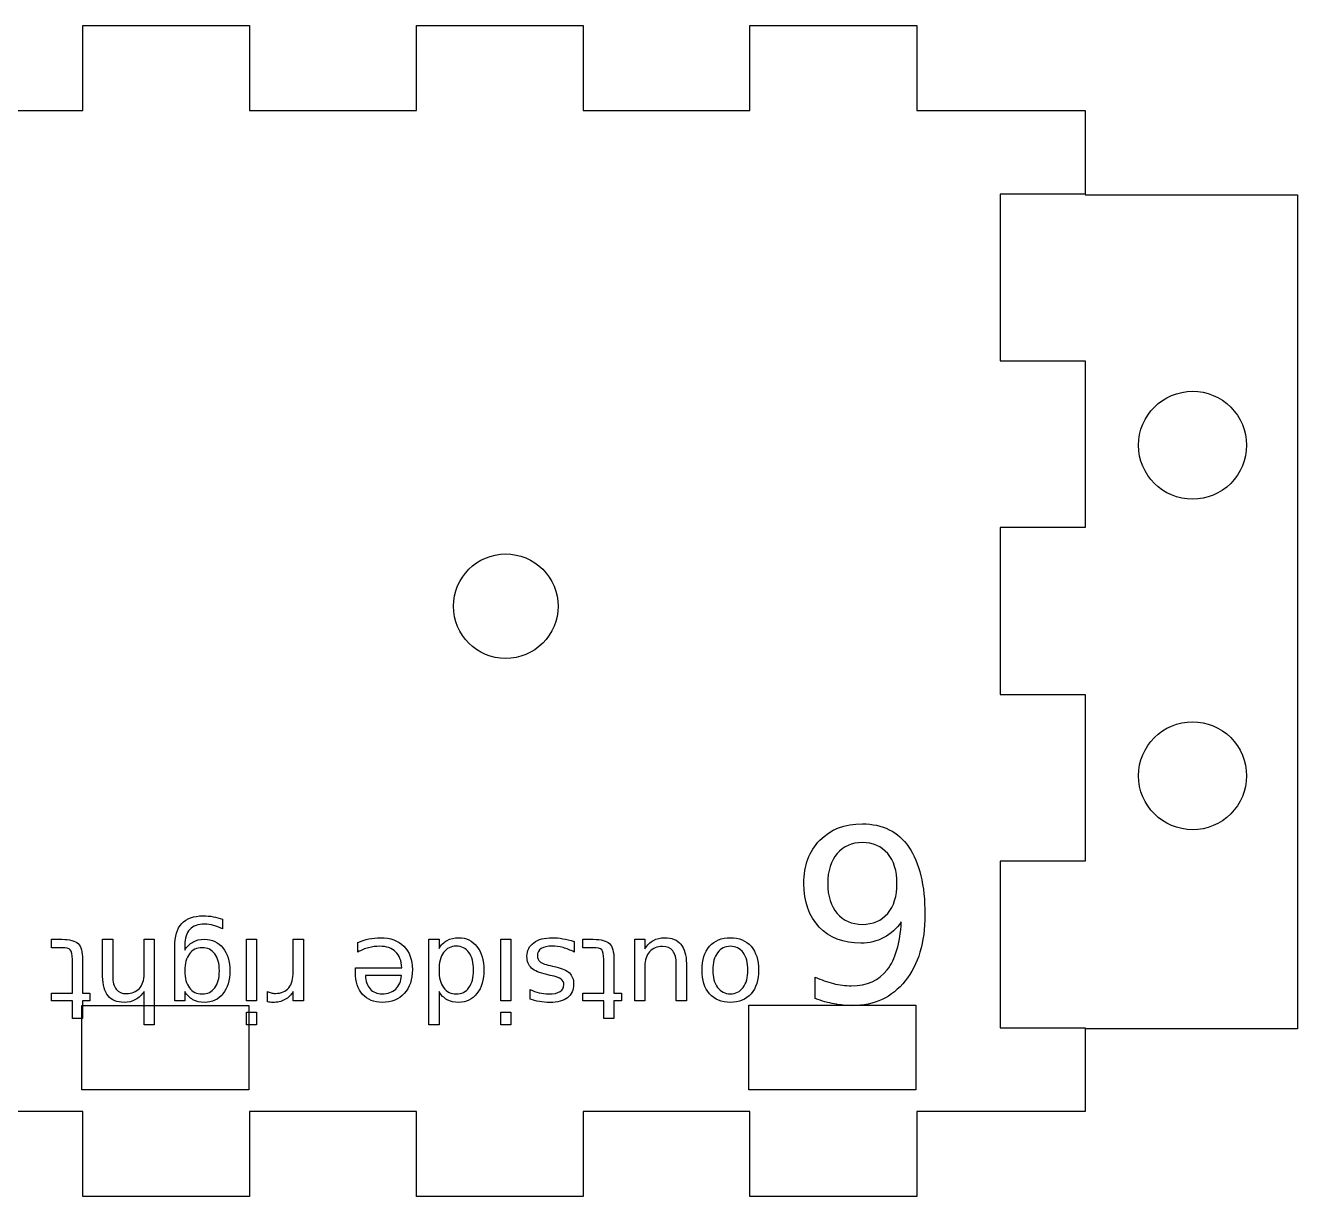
# Model space of a CAD drawing. Extents: x 81 to 232, y 87 to 299.
# Drawn here: x 172.5 to 232.2, y 137.5 to 192.5 of the extents above; entities that cross this region are included whole.
import ezdxf

# ---------------------------------------------------------------- set-up
doc = ezdxf.new("R2010")
doc.units = 0
doc.layers.add('Layer_1', color=7, linetype='CONTINUOUS')

msp = doc.modelspace()

# ---------------------------------------------------------------- linework, layer by layer
at = {"layer": 'Layer_1', "color": 5}
for p, q in [((175.179629, 188.533334), (175.179629, 192.533335)), ((175.179629, 192.533335), (183.012963, 192.533335)), ((183.012963, 192.533335), (183.012963, 188.533334)), ((190.846295, 188.533334), (190.846295, 192.533335)), ((190.846295, 192.533335), (198.67963, 192.533335)), ((198.67963, 192.533335), (198.67963, 188.533334)), ((206.512964, 188.533334), (206.512964, 192.533335)), ((206.512964, 192.533335), (214.346296, 192.533335)), ((214.346296, 192.533335), (214.346296, 188.533334)), ((171.262963, 188.533334), (175.179629, 188.533334)), ((183.012963, 188.533334), (190.846295, 188.533334)), ((198.67963, 188.533334), (206.512964, 188.533334)), ((214.346296, 188.533334), (222.262962, 188.533334)), ((222.262962, 188.533334), (222.262962, 184.616665)), ((222.262962, 184.616665), (218.262962, 184.616665)), ((218.262962, 184.616665), (218.262962, 176.783334)), ((222.262954, 184.585795), (232.234573, 184.585795)), ((232.234573, 184.585795), (232.234573, 145.414178)), ((218.262962, 176.783334), (222.262962, 176.783334)), ((222.262962, 176.783334), (222.262962, 168.949999)), ((222.262962, 168.949999), (218.262962, 168.949999)), ((218.262962, 168.949999), (218.262962, 161.116667)), ((197.500452, 165.256804), (197.500452, 165.256804)), ((218.262962, 161.116667), (222.262962, 161.116667)), ((222.262962, 161.116667), (222.262962, 153.283333)), ((222.262962, 153.283333), (218.262962, 153.283333)), ((218.262962, 153.283333), (218.262962, 145.450001)), ((175.136048, 142.540049), (175.136048, 146.511951)), ((175.136048, 146.511951), (182.981953, 146.511951)), ((182.981953, 146.511951), (182.981953, 142.540049)), ((206.462712, 142.546628), (206.462712, 146.51853)), ((206.462712, 146.51853), (214.308616, 146.51853)), ((214.308616, 146.51853), (214.308616, 142.546628)), ((218.262962, 145.450001), (222.262962, 145.450001)), ((232.234573, 145.414178), (222.262954, 145.414178)), ((222.262962, 145.450001), (222.262962, 141.533332)), ((182.981953, 142.540049), (175.136048, 142.540049)), ((214.308616, 142.546628), (206.462712, 142.546628)), ((175.179629, 141.533332), (171.262963, 141.533332)), ((175.179629, 137.533332), (175.179629, 141.533332)), ((190.846295, 141.533332), (183.012963, 141.533332)), ((183.012963, 141.533332), (183.012963, 137.533332)), ((190.846295, 137.533332), (190.846295, 141.533332)), ((206.512964, 141.533332), (198.67963, 141.533332)), ((198.67963, 141.533332), (198.67963, 137.533332)), ((206.512964, 137.533332), (206.512964, 141.533332)), ((222.262962, 141.533332), (214.346296, 141.533332)), ((214.346296, 141.533332), (214.346296, 137.533332)), ((183.012963, 137.533332), (175.179629, 137.533332)), ((198.67963, 137.533332), (190.846295, 137.533332)), ((214.346296, 137.533332), (206.512964, 137.533332))]:
    msp.add_line(p, q, dxfattribs=at)
at = {"layer": 'Layer_1', "color": 2}
for p, q in [((229.83803, 172.818051), (229.83803, 172.818051)), ((229.83803, 157.295829), (229.83803, 157.295829))]:
    msp.add_line(p, q, dxfattribs=at)
at = {"layer": 'Layer_1', "color": 7}
for p, q in [((181.736038, 150.563133), (181.736038, 150.10063)), ((211.794225, 150.317791), (211.794225, 150.317791)), ((173.710687, 149.216961), (173.710687, 149.614872)), ((173.710687, 149.614872), (174.199031, 149.614872)), ((176.113643, 147.868207), (176.113643, 149.614872)), ((176.113643, 149.614872), (176.589066, 149.614872)), ((176.589066, 149.614872), (176.589066, 147.883709)), ((178.059261, 147.979312), (178.059261, 149.614872)), ((178.059261, 149.614872), (178.537269, 149.614872)), ((178.537269, 149.614872), (178.537269, 145.594444)), ((182.870337, 146.72099), (182.870337, 149.614872)), ((182.870337, 149.614872), (183.34576, 149.614872)), ((183.34576, 149.614872), (183.34576, 146.72099)), ((185.066584, 148.090414), (185.066584, 149.614872)), ((185.066584, 149.614872), (185.544593, 149.614872)), ((185.544593, 149.614872), (185.544593, 146.72099)), ((188.092241, 149.018008), (188.092241, 149.467594)), ((191.435705, 145.594444), (191.435705, 149.614872)), ((191.435705, 149.614872), (191.911128, 149.614872)), ((191.911128, 149.614872), (191.911128, 149.180788)), ((194.807592, 146.72099), (194.807592, 149.614872)), ((194.807592, 149.614872), (195.283015, 149.614872)), ((195.283015, 149.614872), (195.283015, 146.72099)), ((198.254411, 149.508934), (198.254411, 149.018008)), ((198.670407, 149.216961), (198.670407, 149.614872)), ((198.670407, 149.614872), (199.158747, 149.614872)), ((201.104365, 146.72099), (201.104365, 149.614872)), ((201.104365, 149.614872), (201.579788, 149.614872)), ((201.579788, 149.614872), (201.579788, 149.170453)), ((174.199031, 149.216961), (173.710687, 149.216961)), ((179.49845, 146.72099), (179.49845, 149.255718)), ((179.49845, 149.255718), (179.49845, 149.255718)), ((179.973873, 149.340986), (179.973873, 149.105858)), ((199.158747, 149.216961), (198.670407, 149.216961)), ((174.689956, 147.090476), (174.689956, 148.66144)), ((175.167965, 148.66144), (175.167965, 147.090476)), ((187.981136, 148.049075), (187.981136, 148.281617)), ((187.981136, 148.281617), (190.167048, 148.281617)), ((197.2338, 148.35655), (197.399165, 148.317792)), ((199.649673, 147.090476), (199.649673, 148.66144)), ((200.127681, 148.66144), (200.127681, 147.090476)), ((201.579788, 148.361717), (201.579788, 146.72099)), ((203.052567, 146.72099), (203.052567, 148.454735)), ((203.52799, 148.472823), (203.52799, 146.72099)), ((203.52799, 148.472823), (203.52799, 148.472823)), ((176.113643, 147.868207), (176.113643, 147.868207)), ((179.973873, 148.13434), (179.973873, 148.13434)), ((187.981136, 148.049075), (187.981136, 148.049075)), ((190.151546, 147.912132), (188.456559, 147.909592)), ((188.456559, 147.909592), (188.456559, 147.90955)), ((193.531185, 148.170515), (193.531185, 148.170515)), ((197.1382, 147.922467), (196.97542, 147.958642)), ((209.58385, 146.828599), (209.58385, 147.842835)), ((173.710687, 146.72099), (173.710687, 147.090476)), ((173.710687, 147.090476), (174.689956, 147.090476)), ((175.167965, 147.090476), (175.51678, 147.090476)), ((175.51678, 147.090476), (175.51678, 146.72099)), ((178.059261, 145.594444), (178.059261, 147.170576)), ((179.973873, 147.160241), (179.973873, 146.72099)), ((183.849648, 147.165423), (183.849605, 147.165409)), ((183.852188, 146.677079), (183.849648, 147.165423)), ((185.066584, 146.72099), (185.066584, 147.170576)), ((191.911128, 147.160241), (191.911128, 145.594444)), ((191.911128, 147.160241), (191.911128, 147.160241)), ((196.197688, 146.806255), (196.197688, 147.255841)), ((198.670407, 146.72099), (198.670407, 147.090476)), ((198.670407, 147.090476), (199.649673, 147.090476)), ((200.127681, 147.090476), (200.476496, 147.090476)), ((200.476496, 147.090476), (200.476496, 146.72099)), ((205.592463, 147.054303), (205.592463, 147.054303)), ((174.689956, 146.72099), (173.710687, 146.72099)), ((174.689956, 145.899334), (174.689956, 146.72099)), ((175.51678, 146.72099), (175.167965, 146.72099)), ((175.167965, 146.72099), (175.167965, 145.899334)), ((179.973873, 146.72099), (179.49845, 146.72099)), ((183.34576, 146.72099), (182.870337, 146.72099)), ((183.34576, 146.72099), (183.34576, 146.72099)), ((185.544593, 146.72099), (185.066584, 146.72099)), ((195.283015, 146.72099), (194.807592, 146.72099)), ((195.283015, 146.72099), (195.283015, 146.72099)), ((196.197688, 146.806255), (196.197688, 146.806255)), ((199.649673, 146.72099), (198.670407, 146.72099)), ((199.649673, 145.899334), (199.649673, 146.72099)), ((200.476496, 146.72099), (200.127681, 146.72099)), ((200.127681, 146.72099), (200.127681, 145.899334)), ((201.579788, 146.72099), (201.104365, 146.72099)), ((203.52799, 146.72099), (203.052567, 146.72099)), ((205.592463, 146.651228), (205.592463, 146.651228)), ((209.58385, 146.828599), (209.58385, 146.828599)), ((175.167965, 145.899334), (174.689956, 145.899334)), ((174.689956, 145.899334), (174.689956, 145.899334)), ((182.870337, 145.594444), (182.870337, 146.196475)), ((182.870337, 146.196475), (183.34576, 146.196475)), ((183.34576, 146.196475), (183.34576, 145.594444)), ((194.807592, 145.594444), (194.807592, 146.196475)), ((194.807592, 146.196475), (195.283015, 146.196475)), ((195.283015, 146.196475), (195.283015, 145.594444)), ((200.127681, 145.899334), (199.649673, 145.899334)), ((199.649673, 145.899334), (199.649673, 145.899334)), ((178.537269, 145.594444), (178.059261, 145.594444)), ((183.34576, 145.594444), (182.870337, 145.594444)), ((183.34576, 145.594444), (183.34576, 145.594444)), ((191.911128, 145.594444), (191.435705, 145.594444)), ((195.283015, 145.594444), (194.807592, 145.594444)), ((195.283015, 145.594444), (195.283015, 145.594444))]:
    msp.add_line(p, q, dxfattribs=at)
at = {"layer": 'Layer_1', "color": 2}
for points in [[(224.767194, 172.818051), (224.767194, 174.218323), (225.902339, 175.353468), (227.30261, 175.353468)], [(227.30261, 175.353468), (227.975045, 175.353469), (228.619939, 175.086345), (229.095422, 174.610862)], [(229.095422, 174.610862), (229.570906, 174.13538), (229.83803, 173.490486), (229.83803, 172.818051)], [(227.30261, 170.282635), (225.902339, 170.282635), (224.767194, 171.41778), (224.767194, 172.818051)], [(229.83803, 172.818051), (229.83803, 172.145617), (229.570906, 171.500723), (229.095422, 171.02524)], [(229.095422, 171.02524), (228.619939, 170.549757), (227.975045, 170.282634), (227.30261, 170.282635)], [(224.767194, 157.295829), (224.767194, 158.696101), (225.902339, 159.831245), (227.30261, 159.831246)], [(227.30261, 159.831246), (227.975045, 159.831246), (228.619939, 159.564123), (229.095422, 159.08864)], [(229.095422, 159.08864), (229.570906, 158.613157), (229.83803, 157.968264), (229.83803, 157.295829)], [(227.30261, 154.760412), (225.902339, 154.760413), (224.767194, 155.895557), (224.767194, 157.295829)], [(229.83803, 157.295829), (229.83803, 156.623394), (229.570906, 155.978501), (229.095422, 155.503018)], [(229.095422, 155.503018), (228.619939, 155.027535), (227.975045, 154.760412), (227.30261, 154.760412)]]:
    msp.add_open_spline(points, degree=3, dxfattribs=at)
at = {"layer": 'Layer_1', "color": 5}
for points in [[(192.593389, 165.256804), (192.593389, 166.611851), (193.691872, 167.710334), (195.046919, 167.710334)], [(195.046919, 167.710334), (195.697636, 167.710335), (196.321701, 167.451839), (196.781828, 166.991713)], [(196.781828, 166.991713), (197.241955, 166.531587), (197.500451, 165.907521), (197.500452, 165.256804)], [(195.046919, 162.803274), (193.691872, 162.803275), (192.593389, 163.901757), (192.593389, 165.256804)], [(197.500452, 165.256804), (197.500451, 164.606087), (197.241955, 163.982022), (196.781828, 163.521896)], [(196.781828, 163.521896), (196.321701, 163.06177), (195.697636, 162.803274), (195.046919, 162.803274)]]:
    msp.add_open_spline(points, degree=3, dxfattribs=at)
at = {"layer": 'Layer_1', "color": 7}
for points in [[(209.798824, 154.270003), (210.298593, 154.780797), (210.963726, 155.036194), (211.794225, 155.036194)], [(211.794225, 155.036194), (212.74599, 155.036194), (213.473594, 154.672392), (213.977037, 153.944787)], [(209.049171, 152.236019), (209.049171, 153.081216), (209.299056, 153.759211), (209.798824, 154.270003)], [(211.794225, 154.15425), (211.294457, 154.15425), (210.899419, 153.983372), (210.609112, 153.641618)], [(212.98485, 153.641618), (212.690869, 153.983372), (212.293994, 154.15425), (211.794225, 154.15425)], [(210.609112, 153.641618), (210.315131, 153.29619), (210.16814, 152.827657), (210.16814, 152.236019)], [(213.420308, 152.236019), (213.420308, 152.827657), (213.275156, 153.29619), (212.98485, 153.641618)], [(213.977037, 153.944787), (214.48048, 153.213508), (214.732201, 152.155175), (214.732201, 150.769787)], [(209.771265, 150.191011), (209.289869, 150.69078), (209.049171, 151.372449), (209.049171, 152.236019)], [(210.16814, 152.236019), (210.16814, 151.640707), (210.315131, 151.172174), (210.609112, 150.83042)], [(212.98485, 150.83042), (213.275156, 151.172174), (213.420308, 151.640707), (213.420308, 152.236019)], [(179.826595, 150.353842), (180.045359, 150.594999), (180.380394, 150.715578), (180.831702, 150.715578)], [(180.831702, 150.715578), (180.998789, 150.715578), (181.156401, 150.702659), (181.30454, 150.67682)], [(181.30454, 150.67682), (181.45268, 150.652705), (181.596513, 150.614809), (181.736038, 150.563133)], [(210.609112, 150.83042), (210.899419, 150.488667), (211.294457, 150.317791), (211.794225, 150.317791)], [(211.794225, 150.317791), (212.293994, 150.317791), (212.690869, 150.488667), (212.98485, 150.83042)], [(214.732201, 150.769787), (214.732201, 149.468919), (214.423521, 148.432635), (213.806159, 147.660934)], [(179.49845, 149.255718), (179.49845, 149.748367), (179.607832, 150.114409), (179.826595, 150.353842)], [(180.206416, 150.077375), (180.051387, 149.915454), (179.973873, 149.669992), (179.973873, 149.340986)], [(180.906632, 150.322837), (180.594851, 150.322837), (180.361446, 150.241016), (180.206416, 150.077375)], [(181.322627, 150.268577), (181.186545, 150.304751), (181.04788, 150.322837), (180.906632, 150.322837)], [(181.736038, 150.10063), (181.596513, 150.176421), (181.458709, 150.232404), (181.322627, 150.268577)], [(211.728078, 149.435847), (210.901256, 149.435847), (210.248984, 149.687568), (209.771265, 150.191011)], [(213.624259, 150.428033), (213.407448, 150.108328), (213.135516, 149.863956), (212.808462, 149.694918)], [(212.9628, 148.179075), (213.348651, 148.675169), (213.569137, 149.424821), (213.624259, 150.428033)], [(174.199031, 149.614872), (174.565933, 149.614872), (174.819147, 149.546831), (174.958674, 149.410749)], [(174.958674, 149.410749), (175.098201, 149.272945), (175.167965, 149.023176), (175.167965, 148.66144)], [(179.973873, 149.105858), (180.072058, 149.27639), (180.197804, 149.403859), (180.351111, 149.488264)], [(180.351111, 149.488264), (180.504418, 149.572669), (180.687869, 149.614872), (180.901464, 149.614872)], [(180.901464, 149.614872), (181.25631, 149.614872), (181.542253, 149.479651), (181.759293, 149.209211)], [(188.092241, 149.467594), (188.262773, 149.539941), (188.437611, 149.595062), (188.616757, 149.632956)], [(188.616757, 149.632956), (188.795902, 149.670853), (188.97763, 149.689802), (189.161942, 149.689802)], [(189.161942, 149.689802), (189.623584, 149.689802), (189.989626, 149.555443), (190.260066, 149.286726)], [(191.911128, 149.180788), (192.011037, 149.353044), (192.137644, 149.481374), (192.290951, 149.565779)], [(192.290951, 149.565779), (192.442535, 149.648461), (192.625124, 149.689802), (192.838719, 149.689802)], [(192.838719, 149.689802), (193.188396, 149.689802), (193.473478, 149.550275), (193.693965, 149.271221)], [(196.042658, 148.816471), (196.042658, 149.085188), (196.149457, 149.297922), (196.363054, 149.454674)], [(196.363054, 149.454674), (196.574927, 149.611426), (196.866899, 149.689802), (197.238967, 149.689802)], [(197.238967, 149.689802), (197.393997, 149.689802), (197.555918, 149.674298), (197.724728, 149.643291)], [(197.724728, 149.643291), (197.891815, 149.614008), (198.068376, 149.569222), (198.254411, 149.508934)], [(199.158747, 149.614872), (199.525651, 149.614872), (199.778866, 149.546831), (199.918391, 149.410749)], [(199.918391, 149.410749), (200.057917, 149.272945), (200.127681, 149.023176), (200.127681, 148.66144)], [(201.579788, 149.170453), (201.6952, 149.346154), (201.829559, 149.477067), (201.982866, 149.563194)], [(201.982866, 149.563194), (202.134449, 149.647599), (202.31101, 149.689802), (202.512549, 149.689802)], [(202.512549, 149.689802), (202.845001, 149.689802), (203.097354, 149.586449), (203.269607, 149.379744)], [(203.269607, 149.379744), (203.441863, 149.173037), (203.52799, 148.87073), (203.52799, 148.472823)], [(204.618364, 149.286726), (204.854353, 149.555443), (205.179052, 149.689802), (205.592463, 149.689802)], [(205.592463, 149.689802), (206.007597, 149.689802), (206.333159, 149.555443), (206.569149, 149.286726)], [(212.808462, 149.694918), (212.481406, 149.522204), (212.121278, 149.435847), (211.728078, 149.435847)], [(174.594356, 149.116193), (174.5289, 149.183372), (174.397124, 149.216961), (174.199031, 149.216961)], [(174.689956, 148.66144), (174.689956, 148.897429), (174.65809, 149.049013), (174.594356, 149.116193)], [(180.188331, 148.932741), (180.045359, 148.74326), (179.973873, 148.477127), (179.973873, 148.13434)], [(180.785191, 149.216961), (180.528533, 149.216961), (180.329579, 149.122221), (180.188331, 148.932741)], [(181.382055, 148.932741), (181.239083, 149.122221), (181.040128, 149.216961), (180.785191, 149.216961)], [(181.593927, 148.13434), (181.593927, 148.477127), (181.523303, 148.74326), (181.382055, 148.932741)], [(181.759293, 149.209211), (181.976335, 148.938771), (182.084856, 148.58048), (182.084856, 148.13434)], [(188.603836, 149.219546), (188.431581, 149.174759), (188.261049, 149.10758), (188.092241, 149.018008)], [(189.13352, 149.286726), (188.950929, 149.286726), (188.774368, 149.264333), (188.603836, 149.219546)], [(189.872493, 149.030926), (189.695071, 149.201459), (189.448747, 149.286726), (189.13352, 149.286726)], [(190.167048, 148.281617), (190.146378, 148.608903), (190.048193, 148.858672), (189.872493, 149.030926)], [(190.260066, 149.286726), (190.528783, 149.018007), (190.663141, 148.654549), (190.663141, 148.196352)], [(192.128168, 148.994753), (191.983475, 148.794938), (191.911128, 148.520192), (191.911128, 148.170515)], [(192.722449, 149.291894), (192.470957, 149.291894), (192.272864, 149.192847), (192.128168, 148.994753)], [(193.316727, 148.994753), (193.172034, 149.192847), (192.973941, 149.291894), (192.722449, 149.291894)], [(193.531185, 148.170515), (193.531185, 148.520192), (193.459699, 148.794938), (193.316727, 148.994753)], [(193.693965, 149.271221), (193.912729, 148.992169), (194.022111, 148.625267), (194.022111, 148.170515)], [(196.257116, 148.266115), (196.114144, 148.397028), (196.042658, 148.58048), (196.042658, 148.816471)], [(196.711869, 149.178203), (196.591291, 149.10069), (196.531001, 148.99217), (196.531001, 148.852643)], [(196.531001, 148.852643), (196.531001, 148.723451), (196.574926, 148.624404), (196.662777, 148.555503)], [(197.228632, 149.291894), (197.004702, 149.291894), (196.832448, 149.253997), (196.711869, 149.178203)], [(197.735063, 149.224714), (197.564531, 149.2695), (197.395721, 149.291894), (197.228632, 149.291894)], [(198.254411, 149.018008), (198.078711, 149.109303), (197.905595, 149.178205), (197.735063, 149.224714)], [(199.554073, 149.116193), (199.488616, 149.183372), (199.356841, 149.216961), (199.158747, 149.216961)], [(199.649673, 148.66144), (199.649673, 148.897429), (199.617806, 149.049013), (199.554073, 149.116193)], [(201.80458, 149.030926), (201.654719, 148.867284), (201.579788, 148.644214), (201.579788, 148.361717)], [(202.411779, 149.276391), (202.15512, 149.276391), (201.952721, 149.194569), (201.80458, 149.030926)], [(202.892369, 149.072268), (202.785573, 149.20835), (202.625376, 149.276391), (202.411779, 149.276391)], [(203.052567, 148.454735), (203.052567, 148.72862), (202.999168, 148.934465), (202.892369, 149.072268)], [(204.264379, 148.170515), (204.264379, 148.644215), (204.382374, 149.016286), (204.618364, 149.286726)], [(204.990435, 148.987001), (204.842294, 148.787185), (204.768224, 148.515023), (204.768224, 148.170515)], [(205.592463, 149.286726), (205.339249, 149.286726), (205.138573, 149.186818), (204.990435, 148.987001)], [(206.199661, 148.989586), (206.051523, 149.187679), (205.849123, 149.286726), (205.592463, 149.286726)], [(206.419286, 148.170515), (206.419286, 148.516747), (206.346078, 148.789771), (206.199661, 148.989586)], [(206.569149, 149.286726), (206.803414, 149.016286), (206.920547, 148.644215), (206.920547, 148.170515)], [(190.663141, 148.196352), (190.663141, 147.722652), (190.535673, 147.347136), (190.280736, 147.069806)], [(196.97542, 147.958642), (196.637799, 148.030989), (196.398364, 148.13348), (196.257116, 148.266115)], [(196.662777, 148.555503), (196.748903, 148.486601), (196.939244, 148.420283), (197.2338, 148.35655)], [(197.399165, 148.317792), (197.69372, 148.255781), (197.906455, 148.161041), (198.037368, 148.033572)], [(211.276082, 147.434934), (212.011036, 147.434934), (212.573275, 147.682981), (212.9628, 148.179075)], [(176.369441, 146.961286), (176.198909, 147.166269), (176.113643, 147.468576), (176.113643, 147.868207)], [(176.589066, 147.883709), (176.589066, 147.609824), (176.642466, 147.404841), (176.749264, 147.268761)], [(177.837053, 147.310101), (177.985191, 147.473743), (178.059261, 147.696813), (178.059261, 147.979312)], [(179.973873, 148.13434), (179.973873, 147.789831), (180.045359, 147.522836), (180.188331, 147.333356)], [(181.382055, 147.333356), (181.523303, 147.522836), (181.593927, 147.789831), (181.593927, 148.13434)], [(182.084856, 148.13434), (182.084856, 147.686477), (181.976335, 147.327327), (181.759293, 147.056888)], [(184.852127, 147.338524), (184.995098, 147.5125), (185.066584, 147.763131), (185.066584, 148.090414)], [(188.322201, 147.028466), (188.094824, 147.278234), (187.981136, 147.618437), (187.981136, 148.049075)], [(188.456559, 147.90955), (188.460002, 147.649444), (188.53321, 147.441876), (188.676184, 147.286846)], [(189.87766, 147.279096), (190.036136, 147.428958), (190.127431, 147.63997), (190.151546, 147.912132)], [(191.911128, 148.170515), (191.911128, 147.820838), (191.983475, 147.546952), (192.128168, 147.348859)], [(193.316727, 147.348859), (193.459699, 147.546952), (193.531185, 147.820838), (193.531185, 148.170515)], [(194.022111, 148.170515), (194.022111, 147.715763), (193.912729, 147.34886), (193.693965, 147.069806)], [(197.647213, 147.744184), (197.562808, 147.806196), (197.393137, 147.865624), (197.1382, 147.922467)], [(197.773821, 147.483219), (197.773821, 147.593461), (197.731618, 147.680449), (197.647213, 147.744184)], [(198.037368, 148.033572), (198.168284, 147.90438), (198.233741, 147.727819), (198.233741, 147.503889)], [(204.618364, 147.054303), (204.382374, 147.32302), (204.264379, 147.695091), (204.264379, 148.170515)], [(204.768224, 148.170515), (204.768224, 147.827728), (204.842294, 147.556426), (204.990435, 147.356611)], [(206.197079, 147.354026), (206.345217, 147.55212), (206.419286, 147.824283), (206.419286, 148.170515)], [(206.920547, 148.170515), (206.920547, 147.695091), (206.803414, 147.32302), (206.569149, 147.054303)], [(209.58385, 147.842835), (209.863133, 147.710542), (210.146091, 147.609486), (210.432723, 147.539666)], [(213.806159, 147.660934), (213.188798, 146.885557), (212.360138, 146.497868), (211.32018, 146.497868)], [(176.749264, 147.268761), (176.856061, 147.132679), (177.016258, 147.064638), (177.229855, 147.064638)], [(177.229855, 147.064638), (177.486513, 147.064638), (177.688913, 147.146459), (177.837053, 147.310101)], [(178.059261, 147.170576), (177.945572, 146.996597), (177.812074, 146.866545), (177.658768, 146.780418)], [(180.351111, 146.777836), (180.197804, 146.862239), (180.072058, 146.989707), (179.973873, 147.160241)], [(180.188331, 147.333356), (180.329579, 147.143876), (180.528533, 147.049136), (180.785191, 147.049136)], [(180.785191, 147.049136), (181.040128, 147.049136), (181.239083, 147.143876), (181.382055, 147.333356)], [(181.759293, 147.056888), (181.542253, 146.786448), (181.25631, 146.651228), (180.901464, 146.651228)], [(183.849605, 147.165409), (183.903004, 147.134402), (183.961571, 147.112008), (184.025306, 147.098228)], [(184.025306, 147.098228), (184.087318, 147.082725), (184.156219, 147.074973), (184.232011, 147.074973)], [(184.232011, 147.074973), (184.500728, 147.074973), (184.707433, 147.162823), (184.852127, 147.338524)], [(185.066584, 147.170576), (184.966678, 146.994876), (184.836626, 146.864823), (184.676429, 146.780418)], [(189.244625, 146.651228), (188.855329, 146.651228), (188.547855, 146.776974), (188.322201, 147.028466)], [(188.676184, 147.286846), (188.817433, 147.131818), (189.00519, 147.054303), (189.239457, 147.054303)], [(189.239457, 147.054303), (189.504729, 147.054303), (189.717464, 147.129234), (189.87766, 147.279096)], [(190.280736, 147.069806), (190.024077, 146.790754), (189.678707, 146.651228), (189.244625, 146.651228)], [(192.290951, 146.777836), (192.137644, 146.860517), (192.011037, 146.987986), (191.911128, 147.160241)], [(192.128168, 147.348859), (192.272864, 147.149043), (192.470957, 147.049136), (192.722449, 147.049136)], [(192.722449, 147.049136), (192.973941, 147.049136), (193.172034, 147.149043), (193.316727, 147.348859)], [(193.693965, 147.069806), (193.473478, 146.790754), (193.188396, 146.651228), (192.838719, 146.651228)], [(196.197688, 147.255841), (196.332047, 147.186939), (196.471573, 147.135263), (196.616266, 147.100814)], [(196.616266, 147.100814), (196.760962, 147.066362), (196.910824, 147.049136), (197.065852, 147.049136)], [(197.065852, 147.049136), (197.301841, 147.049136), (197.479263, 147.085309), (197.59812, 147.157656)], [(197.59812, 147.157656), (197.715254, 147.230003), (197.773821, 147.338524), (197.773821, 147.483219)], [(198.233741, 147.503889), (198.233741, 147.231725), (198.137278, 147.021574), (197.944351, 146.873436)], [(205.592463, 146.651228), (205.179052, 146.651228), (204.854353, 146.785586), (204.618364, 147.054303)], [(204.990435, 147.356611), (205.138573, 147.155073), (205.339249, 147.054303), (205.592463, 147.054303)], [(205.592463, 147.054303), (205.8474, 147.054303), (206.048938, 147.154211), (206.197079, 147.354026)], [(206.569149, 147.054303), (206.333159, 146.785586), (206.007597, 146.651228), (205.592463, 146.651228)], [(210.432723, 147.539666), (210.715679, 147.469844), (210.996799, 147.434934), (211.276082, 147.434934)], [(177.123917, 146.651228), (176.791465, 146.651228), (176.539973, 146.75458), (176.369441, 146.961286)], [(177.658768, 146.780418), (177.503739, 146.694291), (177.325456, 146.651228), (177.123917, 146.651228)], [(180.901464, 146.651228), (180.687869, 146.651228), (180.504418, 146.69343), (180.351111, 146.777836)], [(183.983963, 146.658989), (183.944345, 146.662432), (183.90042, 146.668462), (183.852188, 146.677079)], [(184.092483, 146.651228), (184.059755, 146.651228), (184.023581, 146.653815), (183.983963, 146.658989)], [(184.676429, 146.780418), (184.51623, 146.694291), (184.321582, 146.651228), (184.092483, 146.651228)], [(192.838719, 146.651228), (192.625124, 146.651228), (192.442535, 146.69343), (192.290951, 146.777836)], [(196.626604, 146.689985), (196.471574, 146.715824), (196.328602, 146.75458), (196.197688, 146.806255)], [(197.122697, 146.651228), (196.946997, 146.651228), (196.781633, 146.664147), (196.626604, 146.689985)], [(197.944351, 146.873436), (197.751425, 146.725297), (197.477541, 146.651228), (197.122697, 146.651228)], [(210.476821, 146.580551), (210.190188, 146.635673), (209.892531, 146.718355), (209.58385, 146.828599)], [(211.32018, 146.497868), (211.040896, 146.497868), (210.759777, 146.525429), (210.476821, 146.580551)]]:
    msp.add_open_spline(points, degree=3, dxfattribs=at)

doc.saveas('drawing.dxf')
